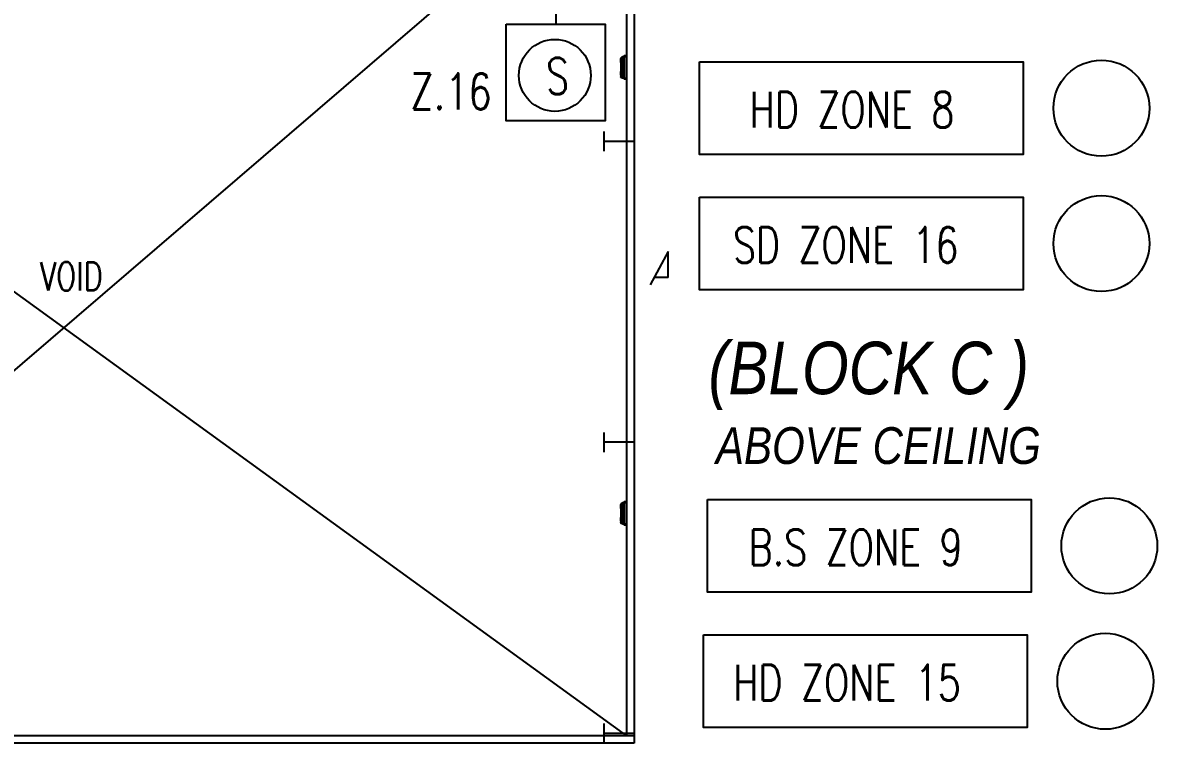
# Model space of a CAD drawing. Extents: x 134044 to 2458691, y -1196082 to 3409924.
# Drawn here: x 134112.9 to 134183.9, y 153825.3 to 153870.4 of the extents above; entities that cross this region are included whole.
import ezdxf

# ---------------------------------------------------------------- set-up
doc = ezdxf.new("R2010")
doc.units = 0
doc.layers.get('0').update_dxf_attribs({"linetype": 'CONTINUOUS'})
for name, color, linetype in [('1', 251, 'CONTINUOUS'), ('BUILD', 8, 'CONTINUOUS'), ('CON1', 251, 'CONTINUOUS'), ('F_COL', 3, 'CONTINUOUS'), ('MIMIC_SIZE', 7, 'CONTINUOUS')]:
    doc.layers.add(name, color=color, linetype=linetype)
doc.styles.add('ARIAL_NARROW_ITALIC', font='ARIALNI.TTF')
doc.styles.add('PLOT02__REVB$0$NARROW', font='SIMPLEX', dxfattribs={"width": 0.75})

msp = doc.modelspace()

# ---------------------------------------------------------------- linework, layer by layer
at = {"color": 1, "linetype": 'BYBLOCK'}
for p, q in [((134150.312, 153868.125), (134150.312, 153868.127)), ((134150.312, 153868.127), (134150.32, 153868.127)), ((134150.312, 153868.123), (134150.312, 153868.125)), ((134150.312, 153868.12), (134150.312, 153868.123)), ((134150.312, 153868.115), (134150.312, 153868.12)), ((134150.312, 153868.109), (134150.312, 153868.115)), ((134150.312, 153868.101), (134150.312, 153868.109)), ((134150.312, 153868.093), (134150.312, 153868.101)), ((134150.312, 153868.082), (134150.312, 153868.093)), ((134150.312, 153868.071), (134150.312, 153868.082)), ((134150.312, 153868.059), (134150.312, 153868.071)), ((134150.312, 153868.046), (134150.312, 153868.059)), ((134150.312, 153868.031), (134150.312, 153868.046)), ((134150.312, 153868.016), (134150.312, 153868.031)), ((134150.312, 153868), (134150.312, 153868.016)), ((134150.312, 153867.983), (134150.312, 153868)), ((134150.312, 153867.966), (134150.312, 153867.983)), ((134150.312, 153867.948), (134150.312, 153867.966)), ((134150.312, 153867.93), (134150.312, 153867.948)), ((134150.32, 153868.151), (134150.32, 153868.152)), ((134150.32, 153868.152), (134150.326, 153868.152)), ((134150.32, 153868.149), (134150.32, 153868.151)), ((134150.32, 153868.145), (134150.32, 153868.149)), ((134150.32, 153868.141), (134150.32, 153868.145)), ((134150.32, 153868.134), (134150.32, 153868.141)), ((134150.32, 153868.128), (134150.32, 153868.134)), ((134150.32, 153868.119), (134150.32, 153868.128)), ((134150.32, 153868.114), (134150.321, 153868.126)), ((134150.32, 153868.114), (134150.32, 153868.119)), ((134150.32, 153868.04), (134150.32, 153868.114)), ((134150.32, 153868.025), (134150.32, 153868.04)), ((134150.32, 153868.007), (134150.32, 153868.025)), ((134150.32, 153867.99), (134150.32, 153868.007)), ((134150.32, 153867.97), (134150.32, 153867.99)), ((134150.32, 153867.951), (134150.32, 153867.97)), ((134150.32, 153867.931), (134150.32, 153867.951)), ((134150.321, 153868.126), (134150.322, 153868.138)), ((134150.322, 153868.138), (134150.325, 153868.15)), ((134150.325, 153868.15), (134150.329, 153868.162)), ((134150.327, 153867.972), (134150.325, 153867.99)), ((134150.33, 153867.949), (134150.327, 153867.972)), ((134150.329, 153868.162), (134150.336, 153868.177)), ((134150.333, 153868.167), (134150.329, 153868.163)), ((134150.329, 153868.163), (134150.329, 153868.162)), ((134150.33, 153868.163), (134150.329, 153868.162)), ((134150.329, 153868.162), (134150.336, 153868.149)), ((134150.331, 153868.166), (134150.33, 153868.163)), ((134150.334, 153867.925), (134150.33, 153867.949)), ((134150.331, 153868.167), (134150.331, 153868.166)), ((134150.339, 153868.171), (134150.333, 153868.167)), ((134150.336, 153868.177), (134150.346, 153868.192)), ((134150.336, 153868.149), (134150.346, 153868.14)), ((134150.347, 153868.173), (134150.339, 153868.171)), ((134150.346, 153868.192), (134150.358, 153868.206)), ((134150.346, 153868.14), (134150.359, 153868.132)), ((134150.352, 153868.174), (134150.347, 153868.173)), ((134150.358, 153868.183), (134150.352, 153868.174)), ((134150.352, 153868.174), (134150.356, 153868.167)), ((134150.356, 153868.167), (134150.365, 153868.158)), ((134150.358, 153868.206), (134150.373, 153868.219)), ((134150.365, 153868.192), (134150.358, 153868.183)), ((134150.359, 153868.132), (134150.373, 153868.125)), ((134150.375, 153868.202), (134150.365, 153868.192)), ((134150.365, 153868.158), (134150.376, 153868.151)), ((134150.373, 153868.219), (134150.389, 153868.23)), ((134150.373, 153868.125), (134150.386, 153868.122)), ((134150.387, 153868.211), (134150.375, 153868.202)), ((134150.376, 153868.151), (134150.387, 153868.146)), ((134150.386, 153868.122), (134150.4, 153868.119)), ((134150.401, 153868.219), (134150.387, 153868.211)), ((134150.387, 153868.146), (134150.398, 153868.143)), ((134150.389, 153868.23), (134150.408, 153868.238)), ((134150.398, 153868.143), (134150.41, 153868.141)), ((134150.4, 153868.119), (134150.42, 153868.117)), ((134150.416, 153868.225), (134150.401, 153868.219)), ((134150.408, 153868.238), (134150.424, 153868.242)), ((134150.41, 153868.141), (134150.426, 153868.139)), ((134150.428, 153868.228), (134150.416, 153868.225)), ((134150.42, 153868.117), (134150.44, 153868.117)), ((134150.424, 153868.242), (134150.44, 153868.245)), ((134150.426, 153868.139), (134150.442, 153868.138)), ((134150.442, 153868.23), (134150.428, 153868.228)), ((134150.44, 153868.245), (134150.494, 153868.25)), ((134150.44, 153868.245), (134150.44, 153868.244)), ((134150.44, 153868.244), (134150.441, 153868.243)), ((134150.44, 153868.123), (134150.441, 153868.127)), ((134150.44, 153868.12), (134150.44, 153868.123)), ((134150.44, 153868.117), (134150.44, 153868.12)), ((134150.494, 153868.114), (134150.44, 153868.117)), ((134150.44, 153868.117), (134150.44, 153867.02)), ((134150.441, 153868.243), (134150.441, 153868.241)), ((134150.441, 153868.241), (134150.442, 153868.239)), ((134150.441, 153868.13), (134150.442, 153868.132)), ((134150.441, 153868.127), (134150.441, 153868.13)), ((134150.442, 153868.239), (134150.442, 153868.236)), ((134150.442, 153868.236), (134150.442, 153868.233)), ((134150.496, 153868.234), (134150.442, 153868.23)), ((134150.442, 153868.233), (134150.442, 153868.23)), ((134150.442, 153868.136), (134150.442, 153868.138)), ((134150.442, 153868.138), (134150.496, 153868.136)), ((134150.442, 153868.135), (134150.442, 153868.136)), ((134150.442, 153868.132), (134150.442, 153868.135)), ((134150.494, 153868.25), (134150.522, 153868.252)), ((134150.522, 153868.114), (134150.494, 153868.114)), ((134150.522, 153868.236), (134150.496, 153868.234)), ((134150.496, 153868.136), (134150.522, 153868.136)), ((134150.522, 153868.309), (134150.522, 153868.311)), ((134150.522, 153868.311), (134150.522, 153868.311)), ((134150.522, 153868.311), (134150.659, 153868.311)), ((134150.522, 153868.305), (134150.522, 153868.309)), ((134150.522, 153868.301), (134150.522, 153868.305)), ((134150.522, 153868.295), (134150.522, 153868.301)), ((134150.522, 153868.289), (134150.522, 153868.295)), ((134150.522, 153868.281), (134150.522, 153868.289)), ((134150.522, 153868.272), (134150.522, 153868.281)), ((134150.522, 153868.263), (134150.522, 153868.272)), ((134150.522, 153868.254), (134150.522, 153868.263)), ((134150.522, 153868.243), (134150.522, 153868.254)), ((134150.522, 153868.233), (134150.522, 153868.243)), ((134150.659, 153868.233), (134150.522, 153868.233)), ((134150.522, 153866.904), (134150.522, 153868.233)), ((134150.659, 153868.311), (134150.659, 153868.311)), ((134150.659, 153868.311), (134150.659, 153868.309)), ((134150.659, 153868.309), (134150.659, 153868.305)), ((134150.659, 153868.305), (134150.659, 153868.301)), ((134150.659, 153868.301), (134150.659, 153868.295)), ((134150.659, 153868.295), (134150.659, 153868.289)), ((134150.659, 153868.289), (134150.659, 153868.281)), ((134150.659, 153868.281), (134150.659, 153868.272)), ((134150.659, 153868.272), (134150.659, 153868.263)), ((134150.659, 153868.263), (134150.659, 153868.254)), ((134150.659, 153868.254), (134150.659, 153868.243)), ((134150.659, 153868.243), (134150.659, 153868.233)), ((134150.659, 153866.904), (134150.659, 153868.233)), ((134150.312, 153867.911), (134150.312, 153867.93)), ((134150.312, 153867.893), (134150.312, 153867.911)), ((134150.312, 153867.874), (134150.312, 153867.893)), ((134150.32, 153867.874), (134150.312, 153867.874)), ((134150.312, 153867.874), (134150.312, 153867.31)), ((134150.312, 153867.31), (134150.32, 153867.31)), ((134150.312, 153867.291), (134150.312, 153867.31)), ((134150.312, 153867.272), (134150.312, 153867.291)), ((134150.312, 153867.253), (134150.312, 153867.272)), ((134150.312, 153867.235), (134150.312, 153867.253)), ((134150.312, 153867.217), (134150.312, 153867.235)), ((134150.32, 153867.91), (134150.32, 153867.931)), ((134150.32, 153867.889), (134150.32, 153867.91)), ((134150.32, 153867.867), (134150.32, 153867.889)), ((134150.32, 153867.846), (134150.32, 153867.867)), ((134150.32, 153867.824), (134150.32, 153867.846)), ((134150.32, 153867.802), (134150.32, 153867.824)), ((134150.347, 153867.802), (134150.32, 153867.802)), ((134150.32, 153867.335), (134150.32, 153867.802)), ((134150.32, 153867.313), (134150.32, 153867.335)), ((134150.32, 153867.335), (134150.347, 153867.335)), ((134150.32, 153867.292), (134150.32, 153867.313)), ((134150.32, 153867.27), (134150.32, 153867.292)), ((134150.32, 153867.249), (134150.32, 153867.27)), ((134150.32, 153867.228), (134150.32, 153867.249)), ((134150.32, 153867.207), (134150.32, 153867.228)), ((134150.333, 153867.205), (134150.337, 153867.228)), ((134150.338, 153867.901), (134150.334, 153867.925)), ((134150.337, 153867.228), (134150.341, 153867.253)), ((134150.341, 153867.876), (134150.338, 153867.901)), ((134150.344, 153867.851), (134150.341, 153867.876)), ((134150.341, 153867.253), (134150.343, 153867.278)), ((134150.343, 153867.278), (134150.345, 153867.304)), ((134150.346, 153867.826), (134150.344, 153867.851)), ((134150.345, 153867.304), (134150.347, 153867.335)), ((134150.347, 153867.802), (134150.346, 153867.826)), ((134150.347, 153867.335), (134150.347, 153867.802)), ((134150.354, 153867.802), (134150.354, 153867.335)), ((134150.294, 153866.987), (134150.293, 153866.984)), ((134150.293, 153866.984), (134150.293, 153866.98)), ((134150.293, 153866.98), (134150.293, 153866.976)), ((134150.293, 153866.976), (134150.294, 153866.972)), ((134150.293, 153866.976), (134150.293, 153866.974)), ((134150.293, 153866.974), (134150.293, 153866.969)), ((134150.293, 153866.969), (134150.294, 153866.966)), ((134150.296, 153866.991), (134150.294, 153866.987)), ((134150.294, 153866.972), (134150.296, 153866.969)), ((134150.294, 153866.966), (134150.296, 153866.963)), ((134150.298, 153866.993), (134150.296, 153866.991)), ((134150.296, 153866.969), (134150.298, 153866.966)), ((134150.296, 153866.963), (134150.298, 153866.96)), ((134150.302, 153866.996), (134150.298, 153866.993)), ((134150.298, 153866.966), (134150.302, 153866.963)), ((134150.298, 153866.96), (134150.302, 153866.957)), ((134150.304, 153866.998), (134150.302, 153866.996)), ((134150.302, 153866.963), (134150.304, 153866.962)), ((134150.302, 153866.957), (134150.304, 153866.955)), ((134150.308, 153866.999), (134150.304, 153866.998)), ((134150.304, 153866.962), (134150.308, 153866.961)), ((134150.304, 153866.955), (134150.308, 153866.954)), ((134150.32, 153867.074), (134150.308, 153867.074)), ((134150.308, 153867.074), (134150.308, 153867.073)), ((134150.308, 153867.073), (134150.308, 153867.071)), ((134150.308, 153867.071), (134150.308, 153867.068)), ((134150.308, 153867.068), (134150.308, 153867.063)), ((134150.308, 153867.063), (134150.308, 153867.057)), ((134150.308, 153867.057), (134150.308, 153867.05)), ((134150.308, 153867.05), (134150.308, 153867.044)), ((134150.308, 153867.044), (134150.308, 153867.037)), ((134150.308, 153867.037), (134150.308, 153867.03)), ((134150.308, 153867.03), (134150.308, 153867.022)), ((134150.308, 153867.022), (134150.308, 153867.016)), ((134150.308, 153867.016), (134150.308, 153867.01)), ((134150.308, 153867.01), (134150.308, 153867.005)), ((134150.308, 153867.005), (134150.308, 153867.001)), ((134150.308, 153867.001), (134150.321, 153867.001)), ((134150.308, 153867.001), (134150.308, 153866.995)), ((134150.308, 153866.995), (134150.308, 153866.989)), ((134150.308, 153866.989), (134150.308, 153866.983)), ((134150.308, 153866.983), (134150.308, 153866.978)), ((134150.308, 153866.978), (134150.308, 153866.974)), ((134150.308, 153866.974), (134150.308, 153866.969)), ((134150.308, 153866.969), (134150.308, 153866.965)), ((134150.308, 153866.965), (134150.308, 153866.961)), ((134150.308, 153866.961), (134150.308, 153866.95)), ((134150.308, 153866.961), (134150.312, 153866.961)), ((134150.308, 153866.961), (134150.309, 153866.961)), ((134150.308, 153866.95), (134150.308, 153866.95)), ((134150.308, 153866.95), (134150.308, 153866.949)), ((134150.309, 153866.95), (134150.308, 153866.95)), ((134150.308, 153866.949), (134150.309, 153866.949)), ((134150.309, 153866.961), (134150.316, 153866.959)), ((134150.311, 153866.96), (134150.309, 153866.95)), ((134150.316, 153866.951), (134150.309, 153866.95)), ((134150.309, 153866.949), (134150.316, 153866.948)), ((134150.311, 153866.961), (134150.311, 153866.96)), ((134150.312, 153867.2), (134150.312, 153867.217)), ((134150.312, 153867.183), (134150.312, 153867.2)), ((134150.312, 153867.167), (134150.312, 153867.183)), ((134150.312, 153867.152), (134150.312, 153867.167)), ((134150.312, 153867.138), (134150.312, 153867.152)), ((134150.312, 153867.124), (134150.312, 153867.138)), ((134150.312, 153867.112), (134150.312, 153867.124)), ((134150.312, 153867.1), (134150.312, 153867.112)), ((134150.312, 153867.091), (134150.312, 153867.1)), ((134150.312, 153867.082), (134150.312, 153867.091)), ((134150.312, 153867.074), (134150.312, 153867.082)), ((134150.312, 153866.961), (134150.313, 153866.961)), ((134150.316, 153866.959), (134150.319, 153866.958)), ((134150.317, 153866.952), (134150.316, 153866.951)), ((134150.316, 153866.948), (134150.319, 153866.948)), ((134150.32, 153866.952), (134150.317, 153866.952)), ((134150.319, 153866.958), (134150.321, 153866.956)), ((134150.319, 153866.948), (134150.321, 153866.948)), ((134150.32, 153867.188), (134150.32, 153867.207)), ((134150.32, 153867.168), (134150.32, 153867.188)), ((134150.32, 153867.149), (134150.32, 153867.168)), ((134150.32, 153867.131), (134150.32, 153867.149)), ((134150.32, 153867.114), (134150.32, 153867.131)), ((134150.32, 153867.098), (134150.32, 153867.114)), ((134150.32, 153867.096), (134150.32, 153867.098)), ((134150.32, 153867.096), (134150.32, 153867.023)), ((134150.32, 153867.023), (134150.321, 153867.011)), ((134150.321, 153866.954), (134150.32, 153866.952)), ((134150.321, 153867.011), (134150.322, 153866.998)), ((134150.321, 153866.956), (134150.322, 153866.955)), ((134150.322, 153866.955), (134150.321, 153866.954)), ((134150.321, 153866.948), (134150.322, 153866.948)), ((134150.322, 153866.998), (134150.325, 153866.987)), ((134150.322, 153866.948), (134150.343, 153866.948)), ((134150.325, 153866.987), (134150.329, 153866.975)), ((134150.326, 153867.161), (134150.33, 153867.182)), ((134150.326, 153867.148), (134150.326, 153867.161)), ((134150.329, 153866.975), (134150.336, 153866.987)), ((134150.332, 153866.969), (134150.329, 153866.975)), ((134150.329, 153866.975), (134150.329, 153866.974)), ((134150.329, 153866.974), (134150.333, 153866.969)), ((134150.33, 153867.182), (134150.333, 153867.205)), ((134150.338, 153866.956), (134150.332, 153866.969)), ((134150.333, 153866.969), (134150.339, 153866.965)), ((134150.336, 153866.987), (134150.346, 153866.997)), ((134150.346, 153866.945), (134150.338, 153866.956)), ((134150.339, 153866.965), (134150.347, 153866.963)), ((134150.346, 153866.997), (134150.359, 153867.005)), ((134150.359, 153866.93), (134150.346, 153866.945)), ((134150.347, 153866.963), (134150.352, 153866.963)), ((134150.358, 153866.971), (134150.352, 153866.963)), ((134150.352, 153866.963), (134150.356, 153866.955)), ((134150.356, 153866.955), (134150.365, 153866.944)), ((134150.365, 153866.978), (134150.358, 153866.971)), ((134150.359, 153867.005), (134150.373, 153867.011)), ((134150.373, 153866.917), (134150.359, 153866.93)), ((134150.375, 153866.985), (134150.365, 153866.978)), ((134150.365, 153866.944), (134150.376, 153866.934)), ((134150.373, 153867.011), (134150.386, 153867.015)), ((134150.39, 153866.906), (134150.373, 153866.917)), ((134150.387, 153866.99), (134150.375, 153866.985)), ((134150.376, 153866.934), (134150.387, 153866.926)), ((134150.386, 153867.015), (134150.4, 153867.017)), ((134150.398, 153866.993), (134150.387, 153866.99)), ((134150.387, 153866.926), (134150.401, 153866.917)), ((134150.408, 153866.899), (134150.39, 153866.906)), ((134150.41, 153866.996), (134150.398, 153866.993)), ((134150.4, 153867.017), (134150.42, 153867.02)), ((134150.401, 153866.917), (134150.416, 153866.912)), ((134150.424, 153866.894), (134150.408, 153866.899)), ((134150.426, 153866.998), (134150.41, 153866.996)), ((134150.416, 153866.912), (134150.428, 153866.908)), ((134150.42, 153867.02), (134150.44, 153867.02)), ((134150.44, 153866.892), (134150.424, 153866.894)), ((134150.442, 153866.998), (134150.426, 153866.998)), ((134150.428, 153866.908), (134150.442, 153866.907)), ((134150.44, 153867.02), (134150.494, 153867.022)), ((134150.44, 153867.02), (134150.44, 153867.017)), ((134150.44, 153867.017), (134150.44, 153867.013)), ((134150.44, 153867.013), (134150.441, 153867.01)), ((134150.441, 153866.894), (134150.44, 153866.893)), ((134150.44, 153866.893), (134150.44, 153866.892)), ((134150.494, 153866.887), (134150.44, 153866.892)), ((134150.441, 153867.01), (134150.441, 153867.007)), ((134150.441, 153867.007), (134150.442, 153867.004)), ((134150.442, 153866.898), (134150.441, 153866.896)), ((134150.441, 153866.896), (134150.441, 153866.894)), ((134150.442, 153867.004), (134150.442, 153867.002)), ((134150.442, 153867.002), (134150.442, 153867)), ((134150.442, 153867), (134150.442, 153866.998)), ((134150.442, 153866.998), (134150.496, 153867)), ((134150.442, 153866.907), (134150.496, 153866.903)), ((134150.442, 153866.907), (134150.442, 153866.904)), ((134150.442, 153866.904), (134150.442, 153866.901)), ((134150.442, 153866.901), (134150.442, 153866.898)), ((134150.494, 153867.022), (134150.522, 153867.023)), ((134150.522, 153866.885), (134150.494, 153866.887)), ((134150.496, 153867), (134150.522, 153867.001)), ((134150.496, 153866.903), (134150.522, 153866.901)), ((134150.522, 153866.893), (134150.522, 153866.904)), ((134150.522, 153866.904), (134150.659, 153866.904)), ((134150.522, 153866.883), (134150.522, 153866.893)), ((134150.522, 153866.873), (134150.522, 153866.883)), ((134150.522, 153866.864), (134150.522, 153866.873)), ((134150.522, 153866.856), (134150.522, 153866.864)), ((134150.522, 153866.848), (134150.522, 153866.856)), ((134150.522, 153866.842), (134150.522, 153866.848)), ((134150.522, 153866.836), (134150.522, 153866.842)), ((134150.522, 153866.832), (134150.522, 153866.836)), ((134150.522, 153866.828), (134150.522, 153866.832)), ((134150.522, 153866.826), (134150.522, 153866.828)), ((134150.522, 153866.825), (134150.522, 153866.826)), ((134150.659, 153866.825), (134150.522, 153866.825)), ((134150.659, 153866.904), (134150.659, 153866.893)), ((134150.659, 153866.893), (134150.659, 153866.883)), ((134150.659, 153866.883), (134150.659, 153866.873)), ((134150.659, 153866.873), (134150.659, 153866.864)), ((134150.659, 153866.864), (134150.659, 153866.856)), ((134150.659, 153866.856), (134150.659, 153866.848)), ((134150.659, 153866.848), (134150.659, 153866.842)), ((134150.659, 153866.842), (134150.659, 153866.836)), ((134150.659, 153866.836), (134150.659, 153866.832)), ((134150.659, 153866.832), (134150.659, 153866.828)), ((134150.659, 153866.828), (134150.659, 153866.826)), ((134150.659, 153866.826), (134150.659, 153866.825)), ((134150.32, 153840.268), (134150.32, 153840.27)), ((134150.32, 153840.27), (134150.32, 153840.27)), ((134150.32, 153840.27), (134150.326, 153840.27)), ((134150.32, 153840.264), (134150.32, 153840.268)), ((134150.32, 153840.259), (134150.32, 153840.264)), ((134150.32, 153840.253), (134150.32, 153840.259)), ((134150.321, 153840.245), (134150.322, 153840.257)), ((134150.322, 153840.257), (134150.325, 153840.269)), ((134150.325, 153840.269), (134150.329, 153840.281)), ((134150.329, 153840.281), (134150.336, 153840.296)), ((134150.333, 153840.286), (134150.329, 153840.281)), ((134150.33, 153840.282), (134150.329, 153840.281)), ((134150.329, 153840.281), (134150.336, 153840.268)), ((134150.329, 153840.281), (134150.329, 153840.281)), ((134150.331, 153840.285), (134150.33, 153840.282)), ((134150.331, 153840.286), (134150.331, 153840.285)), ((134150.339, 153840.29), (134150.333, 153840.286)), ((134150.336, 153840.296), (134150.346, 153840.311)), ((134150.336, 153840.268), (134150.346, 153840.259)), ((134150.347, 153840.292), (134150.339, 153840.29)), ((134150.346, 153840.311), (134150.358, 153840.325)), ((134150.346, 153840.259), (134150.359, 153840.25)), ((134150.352, 153840.293), (134150.347, 153840.292)), ((134150.358, 153840.302), (134150.352, 153840.293)), ((134150.352, 153840.293), (134150.356, 153840.286)), ((134150.356, 153840.286), (134150.365, 153840.277)), ((134150.358, 153840.325), (134150.373, 153840.338)), ((134150.365, 153840.311), (134150.358, 153840.302)), ((134150.375, 153840.321), (134150.365, 153840.311)), ((134150.365, 153840.277), (134150.376, 153840.27)), ((134150.373, 153840.338), (134150.389, 153840.348)), ((134150.387, 153840.33), (134150.375, 153840.321)), ((134150.376, 153840.27), (134150.387, 153840.265)), ((134150.401, 153840.338), (134150.387, 153840.33)), ((134150.387, 153840.265), (134150.398, 153840.262)), ((134150.389, 153840.348), (134150.408, 153840.357)), ((134150.398, 153840.262), (134150.41, 153840.26)), ((134150.416, 153840.344), (134150.401, 153840.338)), ((134150.408, 153840.357), (134150.424, 153840.361)), ((134150.41, 153840.26), (134150.426, 153840.258)), ((134150.428, 153840.346), (134150.416, 153840.344)), ((134150.424, 153840.361), (134150.44, 153840.364)), ((134150.426, 153840.258), (134150.442, 153840.257)), ((134150.442, 153840.348), (134150.428, 153840.346)), ((134150.44, 153840.364), (134150.494, 153840.368)), ((134150.44, 153840.364), (134150.44, 153840.363)), ((134150.44, 153840.363), (134150.441, 153840.362)), ((134150.441, 153840.362), (134150.441, 153840.359)), ((134150.441, 153840.359), (134150.442, 153840.357)), ((134150.442, 153840.357), (134150.442, 153840.355)), ((134150.442, 153840.355), (134150.442, 153840.352)), ((134150.496, 153840.353), (134150.442, 153840.348)), ((134150.442, 153840.352), (134150.442, 153840.348)), ((134150.442, 153840.255), (134150.442, 153840.257)), ((134150.442, 153840.257), (134150.496, 153840.255)), ((134150.494, 153840.368), (134150.522, 153840.371)), ((134150.522, 153840.355), (134150.496, 153840.353)), ((134150.522, 153840.429), (134150.522, 153840.43)), ((134150.522, 153840.43), (134150.659, 153840.43)), ((134150.522, 153840.427), (134150.522, 153840.429)), ((134150.522, 153840.424), (134150.522, 153840.427)), ((134150.522, 153840.42), (134150.522, 153840.424)), ((134150.522, 153840.414), (134150.522, 153840.42)), ((134150.522, 153840.407), (134150.522, 153840.414)), ((134150.522, 153840.399), (134150.522, 153840.407)), ((134150.522, 153840.391), (134150.522, 153840.399)), ((134150.522, 153840.382), (134150.522, 153840.391)), ((134150.522, 153840.372), (134150.522, 153840.382)), ((134150.522, 153840.362), (134150.522, 153840.372)), ((134150.522, 153840.352), (134150.522, 153840.362)), ((134150.659, 153840.352), (134150.522, 153840.352)), ((134150.522, 153839.022), (134150.522, 153840.352)), ((134150.659, 153840.43), (134150.659, 153840.429)), ((134150.659, 153840.429), (134150.659, 153840.427)), ((134150.659, 153840.427), (134150.659, 153840.424)), ((134150.659, 153840.424), (134150.659, 153840.42)), ((134150.659, 153840.42), (134150.659, 153840.414)), ((134150.659, 153840.414), (134150.659, 153840.407)), ((134150.659, 153840.407), (134150.659, 153840.399)), ((134150.659, 153840.399), (134150.659, 153840.391)), ((134150.659, 153840.391), (134150.659, 153840.382)), ((134150.659, 153840.382), (134150.659, 153840.372)), ((134150.659, 153840.372), (134150.659, 153840.362)), ((134150.659, 153840.362), (134150.659, 153840.352)), ((134150.659, 153839.022), (134150.659, 153840.352)), ((134150.312, 153840.244), (134150.312, 153840.246)), ((134150.312, 153840.246), (134150.32, 153840.246)), ((134150.312, 153840.242), (134150.312, 153840.244)), ((134150.312, 153840.239), (134150.312, 153840.242)), ((134150.312, 153840.234), (134150.312, 153840.239)), ((134150.312, 153840.228), (134150.312, 153840.234)), ((134150.312, 153840.22), (134150.312, 153840.228)), ((134150.312, 153840.211), (134150.312, 153840.22)), ((134150.312, 153840.201), (134150.312, 153840.211)), ((134150.312, 153840.19), (134150.312, 153840.201)), ((134150.312, 153840.178), (134150.312, 153840.19)), ((134150.312, 153840.165), (134150.312, 153840.178)), ((134150.312, 153840.15), (134150.312, 153840.165)), ((134150.312, 153840.135), (134150.312, 153840.15)), ((134150.312, 153840.119), (134150.312, 153840.135)), ((134150.312, 153840.102), (134150.312, 153840.119)), ((134150.312, 153840.085), (134150.312, 153840.102)), ((134150.312, 153840.067), (134150.312, 153840.085)), ((134150.312, 153840.049), (134150.312, 153840.067)), ((134150.312, 153840.03), (134150.312, 153840.049)), ((134150.312, 153840.012), (134150.312, 153840.03)), ((134150.312, 153839.992), (134150.312, 153840.012)), ((134150.32, 153839.992), (134150.312, 153839.992)), ((134150.312, 153839.992), (134150.312, 153839.428)), ((134150.32, 153840.246), (134150.32, 153840.253)), ((134150.32, 153840.237), (134150.32, 153840.246)), ((134150.32, 153840.233), (134150.321, 153840.245)), ((134150.32, 153840.233), (134150.32, 153840.237)), ((134150.32, 153840.159), (134150.32, 153840.233)), ((134150.32, 153840.143), (134150.32, 153840.159)), ((134150.32, 153840.126), (134150.32, 153840.143)), ((134150.32, 153840.108), (134150.32, 153840.126)), ((134150.32, 153840.089), (134150.32, 153840.108)), ((134150.32, 153840.069), (134150.32, 153840.089)), ((134150.32, 153840.049), (134150.32, 153840.069)), ((134150.32, 153840.029), (134150.32, 153840.049)), ((134150.32, 153840.007), (134150.32, 153840.029)), ((134150.32, 153839.986), (134150.32, 153840.007)), ((134150.32, 153839.964), (134150.32, 153839.986)), ((134150.32, 153839.942), (134150.32, 153839.964)), ((134150.32, 153839.92), (134150.32, 153839.942)), ((134150.347, 153839.92), (134150.32, 153839.92)), ((134150.32, 153839.454), (134150.32, 153839.92)), ((134150.327, 153840.091), (134150.325, 153840.109)), ((134150.33, 153840.068), (134150.327, 153840.091)), ((134150.334, 153840.044), (134150.33, 153840.068)), ((134150.338, 153840.02), (134150.334, 153840.044)), ((134150.341, 153839.995), (134150.338, 153840.02)), ((134150.344, 153839.97), (134150.341, 153839.995)), ((134150.346, 153839.945), (134150.344, 153839.97)), ((134150.347, 153839.92), (134150.346, 153839.945)), ((134150.347, 153839.454), (134150.347, 153839.92)), ((134150.354, 153839.92), (134150.354, 153839.454)), ((134150.359, 153840.25), (134150.373, 153840.244)), ((134150.373, 153840.244), (134150.386, 153840.241)), ((134150.386, 153840.241), (134150.4, 153840.238)), ((134150.4, 153840.238), (134150.42, 153840.236)), ((134150.42, 153840.236), (134150.44, 153840.235)), ((134150.44, 153840.242), (134150.441, 153840.246)), ((134150.44, 153840.239), (134150.44, 153840.242)), ((134150.44, 153840.235), (134150.44, 153840.239)), ((134150.494, 153840.233), (134150.44, 153840.235)), ((134150.44, 153840.235), (134150.44, 153839.139)), ((134150.441, 153840.248), (134150.442, 153840.251)), ((134150.441, 153840.246), (134150.441, 153840.248)), ((134150.442, 153840.254), (134150.442, 153840.255)), ((134150.442, 153840.251), (134150.442, 153840.254)), ((134150.522, 153840.233), (134150.494, 153840.233)), ((134150.496, 153840.255), (134150.522, 153840.255)), ((134150.294, 153839.106), (134150.293, 153839.103)), ((134150.293, 153839.103), (134150.293, 153839.098)), ((134150.293, 153839.098), (134150.293, 153839.094)), ((134150.293, 153839.095), (134150.293, 153839.092)), ((134150.293, 153839.094), (134150.294, 153839.091)), ((134150.293, 153839.092), (134150.293, 153839.088)), ((134150.293, 153839.088), (134150.294, 153839.085)), ((134150.296, 153839.109), (134150.294, 153839.106)), ((134150.294, 153839.091), (134150.296, 153839.087)), ((134150.294, 153839.085), (134150.296, 153839.081)), ((134150.298, 153839.112), (134150.296, 153839.109)), ((134150.296, 153839.087), (134150.298, 153839.085)), ((134150.296, 153839.081), (134150.298, 153839.079)), ((134150.302, 153839.115), (134150.298, 153839.112)), ((134150.298, 153839.085), (134150.302, 153839.082)), ((134150.298, 153839.079), (134150.302, 153839.076)), ((134150.304, 153839.116), (134150.302, 153839.115)), ((134150.302, 153839.082), (134150.304, 153839.081)), ((134150.302, 153839.076), (134150.304, 153839.074)), ((134150.308, 153839.118), (134150.304, 153839.116)), ((134150.304, 153839.081), (134150.308, 153839.079)), ((134150.304, 153839.074), (134150.308, 153839.073)), ((134150.32, 153839.193), (134150.308, 153839.193)), ((134150.308, 153839.193), (134150.308, 153839.192)), ((134150.308, 153839.192), (134150.308, 153839.19)), ((134150.308, 153839.19), (134150.308, 153839.186)), ((134150.308, 153839.186), (134150.308, 153839.181)), ((134150.308, 153839.181), (134150.308, 153839.176)), ((134150.308, 153839.176), (134150.308, 153839.169)), ((134150.308, 153839.169), (134150.308, 153839.162)), ((134150.308, 153839.162), (134150.308, 153839.155)), ((134150.308, 153839.155), (134150.308, 153839.149)), ((134150.308, 153839.149), (134150.308, 153839.141)), ((134150.308, 153839.141), (134150.308, 153839.135)), ((134150.308, 153839.135), (134150.308, 153839.129)), ((134150.308, 153839.129), (134150.308, 153839.124)), ((134150.308, 153839.124), (134150.308, 153839.12)), ((134150.308, 153839.12), (134150.321, 153839.12)), ((134150.308, 153839.12), (134150.308, 153839.114)), ((134150.308, 153839.114), (134150.308, 153839.107)), ((134150.308, 153839.107), (134150.308, 153839.102)), ((134150.308, 153839.102), (134150.308, 153839.097)), ((134150.308, 153839.097), (134150.308, 153839.092)), ((134150.308, 153839.092), (134150.308, 153839.087)), ((134150.308, 153839.087), (134150.308, 153839.084)), ((134150.308, 153839.084), (134150.308, 153839.08)), ((134150.308, 153839.08), (134150.309, 153839.08)), ((134150.308, 153839.079), (134150.308, 153839.069)), ((134150.308, 153839.079), (134150.312, 153839.079)), ((134150.308, 153839.069), (134150.308, 153839.068)), ((134150.309, 153839.069), (134150.308, 153839.069)), ((134150.308, 153839.068), (134150.308, 153839.068)), ((134150.308, 153839.068), (134150.309, 153839.068)), ((134150.309, 153839.08), (134150.316, 153839.078)), ((134150.311, 153839.079), (134150.309, 153839.069)), ((134150.316, 153839.07), (134150.309, 153839.069)), ((134150.309, 153839.068), (134150.316, 153839.067)), ((134150.311, 153839.079), (134150.311, 153839.079)), ((134150.312, 153839.428), (134150.32, 153839.428)), ((134150.312, 153839.409), (134150.312, 153839.428)), ((134150.312, 153839.391), (134150.312, 153839.409)), ((134150.312, 153839.372), (134150.312, 153839.391)), ((134150.312, 153839.354), (134150.312, 153839.372)), ((134150.312, 153839.336), (134150.312, 153839.354)), ((134150.312, 153839.319), (134150.312, 153839.336)), ((134150.312, 153839.302), (134150.312, 153839.319)), ((134150.312, 153839.286), (134150.312, 153839.302)), ((134150.312, 153839.271), (134150.312, 153839.286)), ((134150.312, 153839.256), (134150.312, 153839.271)), ((134150.312, 153839.243), (134150.312, 153839.256)), ((134150.312, 153839.231), (134150.312, 153839.243)), ((134150.312, 153839.219), (134150.312, 153839.231)), ((134150.312, 153839.21), (134150.312, 153839.219)), ((134150.312, 153839.201), (134150.312, 153839.21)), ((134150.312, 153839.193), (134150.312, 153839.201)), ((134150.312, 153839.079), (134150.313, 153839.079)), ((134150.316, 153839.078), (134150.319, 153839.076)), ((134150.317, 153839.07), (134150.316, 153839.07)), ((134150.316, 153839.067), (134150.319, 153839.067)), ((134150.32, 153839.071), (134150.317, 153839.07)), ((134150.319, 153839.076), (134150.321, 153839.075)), ((134150.319, 153839.067), (134150.321, 153839.067)), ((134150.32, 153839.432), (134150.32, 153839.454)), ((134150.32, 153839.454), (134150.347, 153839.454)), ((134150.32, 153839.411), (134150.32, 153839.432)), ((134150.32, 153839.389), (134150.32, 153839.411)), ((134150.32, 153839.367), (134150.32, 153839.389)), ((134150.32, 153839.347), (134150.32, 153839.367)), ((134150.32, 153839.326), (134150.32, 153839.347)), ((134150.32, 153839.306), (134150.32, 153839.326)), ((134150.32, 153839.287), (134150.32, 153839.306)), ((134150.32, 153839.268), (134150.32, 153839.287)), ((134150.32, 153839.25), (134150.32, 153839.268)), ((134150.32, 153839.233), (134150.32, 153839.25)), ((134150.32, 153839.216), (134150.32, 153839.233)), ((134150.32, 153839.214), (134150.32, 153839.216)), ((134150.32, 153839.215), (134150.32, 153839.142)), ((134150.32, 153839.142), (134150.321, 153839.129)), ((134150.321, 153839.072), (134150.32, 153839.071)), ((134150.321, 153839.129), (134150.322, 153839.117)), ((134150.321, 153839.075), (134150.322, 153839.074)), ((134150.322, 153839.074), (134150.321, 153839.072)), ((134150.321, 153839.067), (134150.322, 153839.067)), ((134150.322, 153839.117), (134150.325, 153839.105)), ((134150.322, 153839.067), (134150.343, 153839.067)), ((134150.325, 153839.105), (134150.329, 153839.094)), ((134150.326, 153839.28), (134150.33, 153839.301)), ((134150.326, 153839.267), (134150.326, 153839.28)), ((134150.329, 153839.094), (134150.336, 153839.106)), ((134150.332, 153839.087), (134150.329, 153839.094)), ((134150.329, 153839.094), (134150.329, 153839.093)), ((134150.329, 153839.093), (134150.333, 153839.088)), ((134150.33, 153839.301), (134150.333, 153839.323)), ((134150.338, 153839.075), (134150.332, 153839.087)), ((134150.333, 153839.323), (134150.337, 153839.347)), ((134150.333, 153839.088), (134150.339, 153839.084)), ((134150.336, 153839.106), (134150.346, 153839.116)), ((134150.337, 153839.347), (134150.341, 153839.372)), ((134150.346, 153839.063), (134150.338, 153839.075)), ((134150.339, 153839.084), (134150.347, 153839.082)), ((134150.341, 153839.372), (134150.343, 153839.397)), ((134150.343, 153839.397), (134150.345, 153839.423)), ((134150.345, 153839.423), (134150.347, 153839.454)), ((134150.346, 153839.116), (134150.359, 153839.124)), ((134150.359, 153839.048), (134150.346, 153839.063)), ((134150.347, 153839.082), (134150.352, 153839.081)), ((134150.358, 153839.09), (134150.352, 153839.081)), ((134150.352, 153839.081), (134150.356, 153839.074)), ((134150.356, 153839.074), (134150.365, 153839.063)), ((134150.365, 153839.097), (134150.358, 153839.09)), ((134150.359, 153839.124), (134150.373, 153839.13)), ((134150.373, 153839.036), (134150.359, 153839.048)), ((134150.375, 153839.104), (134150.365, 153839.097)), ((134150.365, 153839.063), (134150.376, 153839.052)), ((134150.373, 153839.13), (134150.386, 153839.133)), ((134150.39, 153839.025), (134150.373, 153839.036)), ((134150.387, 153839.109), (134150.375, 153839.104)), ((134150.376, 153839.052), (134150.387, 153839.044)), ((134150.386, 153839.133), (134150.4, 153839.136)), ((134150.398, 153839.112), (134150.387, 153839.109)), ((134150.387, 153839.044), (134150.401, 153839.036)), ((134150.408, 153839.017), (134150.39, 153839.025)), ((134150.41, 153839.114), (134150.398, 153839.112)), ((134150.4, 153839.136), (134150.42, 153839.138)), ((134150.401, 153839.036), (134150.416, 153839.031)), ((134150.424, 153839.013), (134150.408, 153839.017)), ((134150.426, 153839.116), (134150.41, 153839.114)), ((134150.416, 153839.031), (134150.428, 153839.027)), ((134150.42, 153839.138), (134150.44, 153839.139)), ((134150.44, 153839.011), (134150.424, 153839.013)), ((134150.442, 153839.117), (134150.426, 153839.116)), ((134150.428, 153839.027), (134150.442, 153839.026)), ((134150.44, 153839.139), (134150.494, 153839.141)), ((134150.44, 153839.139), (134150.44, 153839.135)), ((134150.44, 153839.135), (134150.44, 153839.132)), ((134150.44, 153839.132), (134150.441, 153839.129)), ((134150.441, 153839.013), (134150.44, 153839.011)), ((134150.44, 153839.011), (134150.44, 153839.011)), ((134150.494, 153839.006), (134150.44, 153839.011)), ((134150.441, 153839.129), (134150.441, 153839.126)), ((134150.441, 153839.126), (134150.442, 153839.123)), ((134150.442, 153839.017), (134150.441, 153839.015)), ((134150.441, 153839.015), (134150.441, 153839.013)), ((134150.442, 153839.123), (134150.442, 153839.12)), ((134150.442, 153839.12), (134150.442, 153839.119)), ((134150.442, 153839.119), (134150.442, 153839.117)), ((134150.442, 153839.117), (134150.496, 153839.119)), ((134150.442, 153839.026), (134150.496, 153839.022)), ((134150.442, 153839.026), (134150.442, 153839.022)), ((134150.442, 153839.022), (134150.442, 153839.02)), ((134150.442, 153839.02), (134150.442, 153839.017)), ((134150.494, 153839.141), (134150.522, 153839.142)), ((134150.522, 153839.003), (134150.494, 153839.006)), ((134150.496, 153839.119), (134150.522, 153839.12)), ((134150.496, 153839.022), (134150.522, 153839.02)), ((134150.522, 153839.012), (134150.522, 153839.022)), ((134150.522, 153839.022), (134150.659, 153839.022)), ((134150.522, 153839.002), (134150.522, 153839.012)), ((134150.522, 153838.992), (134150.522, 153839.002)), ((134150.522, 153838.983), (134150.522, 153838.992)), ((134150.522, 153838.975), (134150.522, 153838.983)), ((134150.522, 153838.967), (134150.522, 153838.975)), ((134150.522, 153838.961), (134150.522, 153838.967)), ((134150.522, 153838.954), (134150.522, 153838.961)), ((134150.522, 153838.95), (134150.522, 153838.954)), ((134150.522, 153838.947), (134150.522, 153838.95)), ((134150.522, 153838.945), (134150.522, 153838.947)), ((134150.522, 153838.944), (134150.522, 153838.945)), ((134150.659, 153838.944), (134150.522, 153838.944)), ((134150.659, 153839.022), (134150.659, 153839.012)), ((134150.659, 153839.012), (134150.659, 153839.002)), ((134150.659, 153839.002), (134150.659, 153838.992)), ((134150.659, 153838.992), (134150.659, 153838.983)), ((134150.659, 153838.983), (134150.659, 153838.975)), ((134150.659, 153838.975), (134150.659, 153838.967)), ((134150.659, 153838.967), (134150.659, 153838.961)), ((134150.659, 153838.961), (134150.659, 153838.954)), ((134150.659, 153838.954), (134150.659, 153838.95)), ((134150.659, 153838.95), (134150.659, 153838.947)), ((134150.659, 153838.947), (134150.659, 153838.945)), ((134150.659, 153838.945), (134150.659, 153838.944))]:
    msp.add_line(p, q, dxfattribs=at)
at = {"color": 7, "linetype": 'BYBLOCK'}
for points in [[(134155.226, 153867.914), (134175.476, 153867.914), (134175.476, 153862.127), (134155.226, 153862.127)], [(134155.226, 153859.447), (134175.476, 153859.447), (134175.476, 153853.661), (134155.226, 153853.661)], [(134155.723, 153840.548), (134175.973, 153840.548), (134175.973, 153834.762), (134155.723, 153834.762)], [(134155.475, 153832.082), (134175.725, 153832.082), (134175.725, 153826.296), (134155.475, 153826.296)]]:
    msp.add_lwpolyline(points, close=True, dxfattribs=at)
at = {"color": 1, "linetype": 'BYBLOCK'}
for centre, radius in [((134146.178, 153867.073), 2.25), ((134180.36, 153865.02), 3), ((134180.36, 153856.554), 3), ((134180.856, 153837.655), 3), ((134180.608, 153829.189), 3)]:
    msp.add_circle(centre, radius, dxfattribs=at)
for centre, radius, start, end in [((134148.296, 153867.628), 2.065, 4.82859, 11.52381), ((134157.102, 153866.244), 6.835, 170.81284, 172.83476), ((134148.296, 153839.747), 2.065, 4.82859, 11.52381), ((134157.102, 153838.362), 6.835, 170.81284, 172.83476)]:
    msp.add_arc(centre, radius, start, end, dxfattribs=at)
at = {"layer": '1', "color": 0, "linetype": 'BYBLOCK'}
for p, q in [((134141.015, 153873.248), (134085.737, 153825.781)), ((134086.364, 153872.355), (134150.659, 153825.781))]:
    msp.add_line(p, q, dxfattribs=at)
at = {"layer": 'CON1', "color": 0, "linetype": 'BYBLOCK'}
for p, q in [((134151.129, 153882.705), (134151.129, 153825.311)), ((134150.659, 153872.12), (134150.659, 153825.781)), ((134153.263, 153856.065), (134152.142, 153853.966)), ((134153.263, 153854.439), (134153.263, 153856.065)), ((134153.263, 153854.439), (134152.395, 153854.439)), ((134151.129, 153825.781), (134085.267, 153825.781)), ((134151.129, 153825.311), (134085.267, 153825.311))]:
    msp.add_line(p, q, dxfattribs=at)
at = {"layer": 'F_COL', "color": 0, "linetype": 'BYBLOCK'}
for p, q in [((134149.247, 153863.562), (134149.247, 153862.331)), ((134151.129, 153863.562), (134151.129, 153862.331)), ((134151.129, 153862.947), (134149.247, 153862.947)), ((134149.247, 153844.744), (134149.247, 153843.513)), ((134151.129, 153844.744), (134151.129, 153843.513)), ((134151.129, 153844.129), (134149.247, 153844.129)), ((134149.247, 153826.541), (134149.247, 153825.311)), ((134151.129, 153826.541), (134151.129, 153825.311)), ((134151.129, 153825.926), (134149.247, 153825.926))]:
    msp.add_line(p, q, dxfattribs=at)
at = {"layer": 'MIMIC_SIZE', "color": 1}
msp.add_line((134146.232, 153884.103), (134146.232, 153870.28), dxfattribs=at)
msp.add_lwpolyline([(134143.143, 153870.28), (134149.321, 153870.28), (134149.321, 153864.223), (134143.143, 153864.223)], close=True, dxfattribs=at)

# ---------------------------------------------------------------- texts
at = {"color": 1, "linetype": 'BYBLOCK', "style": 'PLOT02__REVB$0$NARROW', "width": 0.75}
for s, height, p in [('S', 2.255, (134145.619, 153865.903, 7592.521)), ('Z.16', 2.2547, (134137.151, 153864.943, 0.077))]:
    msp.add_text(s, height=height, dxfattribs=at).set_placement(p)
at = {"color": 7, "style": 'PLOT02__REVB$0$NARROW', "width": 0.75}
for s, p in [('HD ZONE 8', (134158.355, 153863.812)), ('SD ZONE 16', (134157.315, 153855.346)), ('B.S ZONE 9', (134158.292, 153836.447)), ('HD ZONE 15', (134157.324, 153827.98))]:
    msp.add_text(s, height=2.2387, dxfattribs=at).set_placement(p)
at = {"color": 0, "linetype": 'BYBLOCK', "style": 'PLOT02__REVB$0$NARROW', "width": 0.75}
msp.add_text('VOID', height=1.773, dxfattribs=at).set_placement((134113.967, 153853.629))
at = {"layer": 'BUILD', "color": 0, "linetype": 'BYBLOCK', "style": 'ARIAL_NARROW_ITALIC'}
for s, height, p in [('(BLOCK C )', 3.2812, (134155.783, 153847.139)), ('ABOVE CEILING', 2.29688, (134156.251, 153842.777))]:
    msp.add_text(s, height=height, dxfattribs=at).set_placement(p)

doc.saveas('drawing.dxf')
